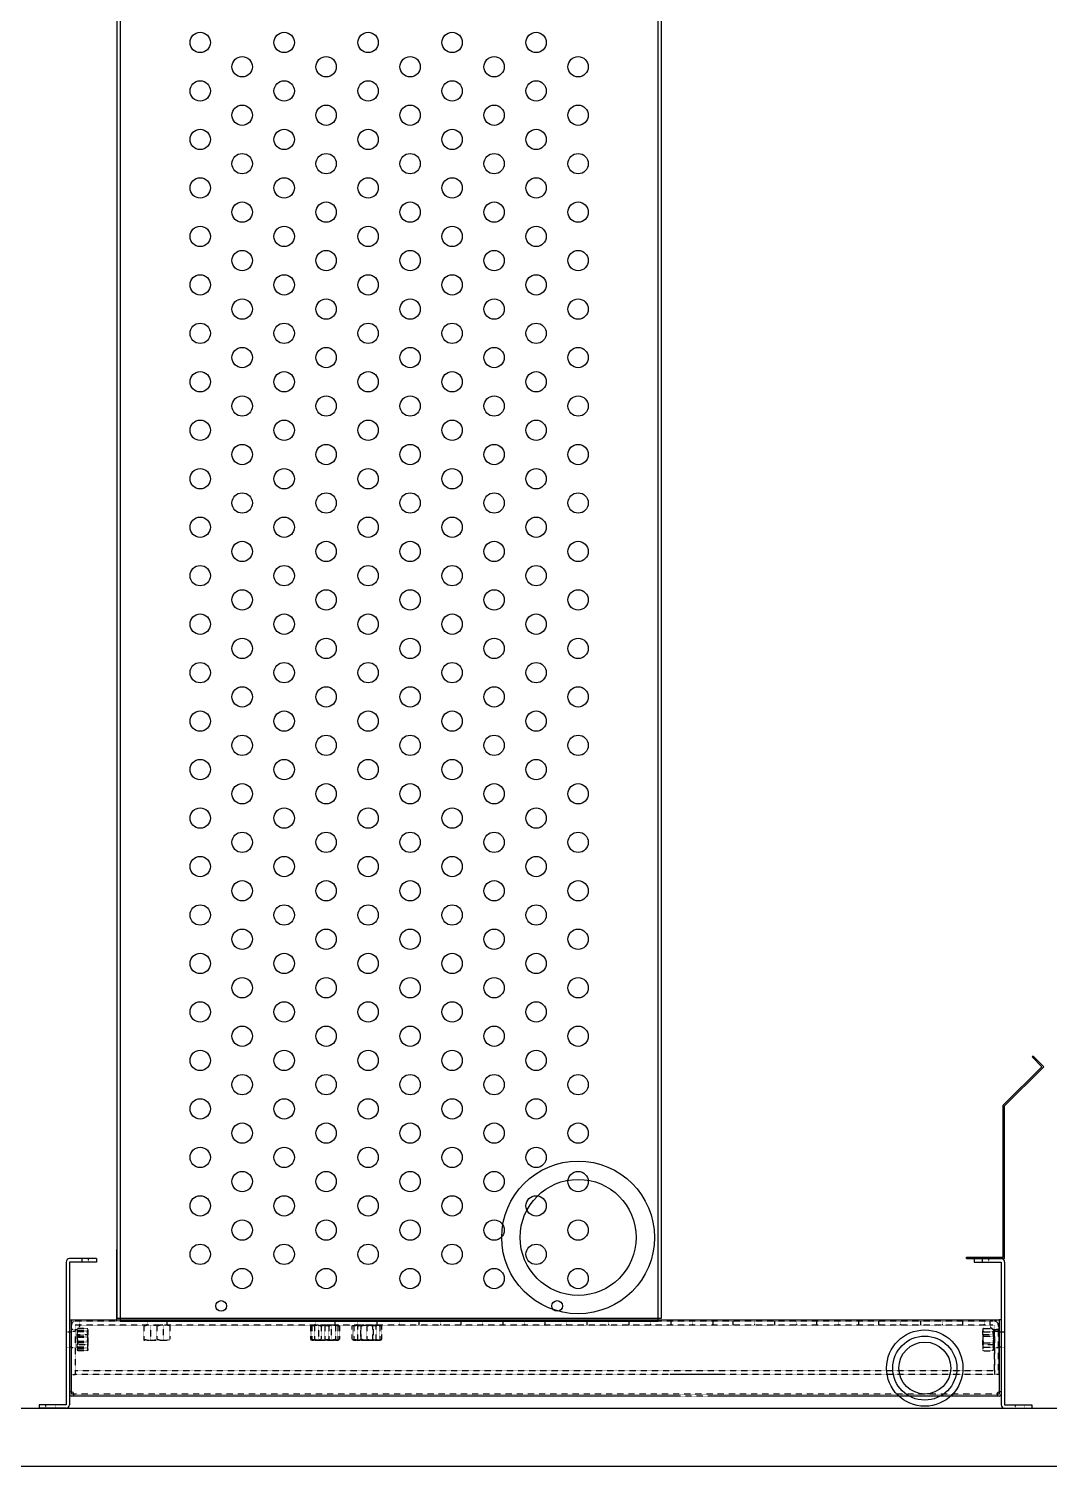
# Model space of a CAD drawing. Header units: millimetres. Extents: x -7350 to 21750, y -6100 to 14306.
# Drawn here: x 963 to 1632, y 12 to 954 of the extents above; entities that cross this region are included whole.
import ezdxf

# ---------------------------------------------------------------- set-up
doc = ezdxf.new("R2010")
doc.units = ezdxf.units.MM
doc.linetypes.add('HIDDEN2', pattern=[0.1875, 0.125, -0.0625])
for name, color, linetype in [('DrainPan', 7, 'Continuous'), ('M01014100154', 7, 'Continuous'), ('M01014287100', 7, 'Continuous'), ('M01014287284', 7, 'Continuous'), ('M01014287370', 7, 'Continuous'), ('M01014287370-M', 7, 'Continuous'), ('M01014743793', 7, 'Continuous'), ('M07029004506', 7, 'Continuous'), ('M07029004507', 7, 'Continuous'), ('McFrame', 7, 'Continuous'), ('McPipe', 7, 'Continuous')]:
    doc.layers.add(name, color=color, linetype=linetype)

# ---------------------------------------------------------------- blocks, each defined once
blk = doc.blocks.new('DRAINPAN_[650]_E')
blk.add_line((51, 57, 0), (51, 104, 0))
at = {"layer": 'M01014100154', "color": 7, "linetype": 'Continuous'}
for radius in [21, 17]:
    blk.add_circle((580, 26.3, 0), radius, dxfattribs=at)
at = {"layer": 'M01014287100', "color": 5, "linetype": 'HIDDEN2'}
for p, q in [((26.7, 57, 0), (23.7, 57, 0)), ((622.7, 57, 0), (26.7, 57, 0)), ((26.7, 54.5, 0), (26.7, 57, 0)), ((70.7, 54.5, 0), (70.7, 57, 0)), ((83.7, 57, 0), (83.7, 54.5, 0)), ((180.7, 54.5, 0), (180.7, 57, 0)), ((193.7, 57, 0), (193.7, 54.5, 0)), ((208.2, 54.5, 0), (208.2, 57, 0)), ((221.2, 57, 0), (221.2, 54.5, 0)), ((235.7, 54.5, 0), (235.7, 57, 0)), ((248.7, 57, 0), (248.7, 54.5, 0)), ((263.2, 54.5, 0), (263.2, 57, 0)), ((276.2, 57, 0), (276.2, 54.5, 0)), ((290.7, 54.5, 0), (290.7, 57, 0)), ((303.7, 57, 0), (303.7, 54.5, 0)), ((318.2, 54.5, 0), (318.2, 57, 0)), ((331.2, 57, 0), (331.2, 54.5, 0)), ((345.7, 54.5, 0), (345.7, 57, 0)), ((358.7, 57, 0), (358.7, 54.5, 0)), ((373.2, 54.5, 0), (373.2, 57, 0)), ((386.2, 57, 0), (386.2, 54.5, 0)), ((400.7, 54.5, 0), (400.7, 57, 0)), ((413.7, 57, 0), (413.7, 54.5, 0)), ((428.2, 54.5, 0), (428.2, 57, 0)), ((441.2, 54.5, 0), (441.2, 57, 0)), ((441.2, 57, 0), (441.2, 54.5, 0)), ((454.2, 57, 0), (454.2, 54.5, 0)), ((468.7, 54.5, 0), (468.7, 57, 0)), ((481.7, 57, 0), (481.7, 54.5, 0)), ((496.2, 54.5, 0), (496.2, 57, 0)), ((509.2, 57, 0), (509.2, 54.5, 0)), ((523.7, 54.5, 0), (523.7, 57, 0)), ((536.7, 54.5, 0), (536.7, 57, 0)), ((536.7, 57, 0), (536.7, 54.5, 0)), ((549.7, 57, 0), (549.7, 54.5, 0)), ((564.2, 54.5, 0), (564.2, 57, 0)), ((577.2, 57, 0), (577.2, 54.5, 0)), ((591.7, 54.5, 0), (591.7, 57, 0)), ((604.7, 57, 0), (604.7, 54.5, 0)), ((619.2, 54.5, 0), (619.2, 57, 0)), ((625.7, 57, 0), (622.7, 57, 0)), ((622.7, 57, 0), (622.7, 54.5, 0)), ((622.71, 54.5, 0), (622.71, 57, 0)), ((23.7, 51.5, 0), (21.2, 51.5, 0)), ((21.2, 50.5, 0), (23.7, 50.5, 0)), ((26.7, 54.5, 0), (23.7, 54.5, 0)), ((23.7, 54.5, 0), (23.7, 51.5, 0)), ((23.7, 51.5, 0), (23.7, 22, 0)), ((23.7, 51.5, 0), (23.7, 24.5, 0)), ((622.7, 54.5, 0), (26.7, 54.5, 0)), ((625.7, 54.5, 0), (622.7, 54.5, 0)), ((622.71, 54.5, 0), (622.71, 54.5, 0)), ((625.7, 54.5, 0), (625.7, 51.5, 0)), ((625.7, 22, 0), (625.7, 51.5, 0)), ((625.7, 51.5, 0), (625.7, 24.5, 0)), ((625.7, 51.5, 0), (628.2, 51.5, 0)), ((628.2, 51.5, 0), (625.7, 51.5, 0)), ((625.7, 51.5, 0), (625.7, 51.5, 0)), ((625.7, 50.5, 0), (628.2, 50.5, 0)), ((628.2, 51.5, 0), (628.2, 54.5, 0)), ((628.2, 22, 0), (628.2, 51.5, 0)), ((23.7, 39.5, 0), (21.2, 39.5, 0)), ((628.2, 39.5, 0), (625.7, 39.5, 0)), ((21.2, 22, 0), (23.7, 22, 0)), ((625.7, 24.5, 0), (23.7, 24.5, 0)), ((23.7, 22, 0), (23.7, 24.5, 0)), ((413.32, 22, 0), (23.7, 22, 0)), ((625.7, 22, 0), (446.68, 22, 0)), ((625.7, 24.5, 0), (625.7, 22, 0)), ((628.2, 22, 0), (625.7, 22, 0))]:
    blk.add_line(p, q, dxfattribs=at)
at = {"layer": 'M01014287100', "color": 7, "linetype": 'Continuous'}
for p, q in [((21.2, 51.5, 0), (21.2, 51.5, 0)), ((21.2, 22, 0), (21.2, 22, 0)), ((446.68, 22, 0), (413.32, 22, 0))]:
    blk.add_line(p, q, dxfattribs=at)
at = {"layer": 'M01014287100', "color": 5, "linetype": 'HIDDEN2'}
for centre, radius, start, end in [((23.7, 54.5, 0), 2.5, 90, 177.70893), ((625.7, 54.5, 0), 2.5, 0, 90), ((23.7, 54.5, 0), 3, 270, 0), ((23.7, 54.5, 0), 0.002, 90, 180), ((625.7, 54.5, 0), 3, 180, 270), ((625.71, 54.5, 0), 3, 180.0675, 269.9325), ((625.7, 54.5, 0), 0.002, 0, 90)]:
    blk.add_arc(centre, radius, start, end, dxfattribs=at)
at = {"layer": 'M01014287100', "color": 7, "linetype": 'Continuous'}
blk.add_arc((23.7, 54.5, 0), 2.5, 177.70893, 180, dxfattribs=at)
at = {"layer": 'M01014287284', "color": 7, "linetype": 'Continuous'}
for p, q in [((20, 58, 0), (21.2, 58, 0)), ((21.2, 58, 0), (628.8, 58, 0)), ((21.2, 10.7, 0), (21.2, 58, 0)), ((21.2, 10.7, 0), (21.2, 58, 0)), ((628.8, 58, 0), (628.8, 10.7, 0)), ((628.8, 58, 0), (628.8, 10.7, 0)), ((630, 58, 0), (628.8, 58, 0)), ((21.2, 10.7, 0), (20, 10.7, 0)), ((21.2, 9.2, 0), (21.2, 10.7, 0)), ((628.8, 10.7, 0), (628.8, 9.2, 0)), ((630, 10.7, 0), (628.8, 10.7, 0)), ((22.7, 9.2, 0), (21.2, 9.2, 0)), ((22.7, 8, 0), (21.2, 8, 0)), ((22.7, 8, 0), (22.7, 9.2, 0)), ((419.7, 8, 0), (22.7, 8, 0)), ((627.3, 8, 0), (440.3, 8, 0)), ((627.3, 9.2, 0), (627.3, 8, 0)), ((628.8, 9.2, 0), (627.3, 9.2, 0)), ((628.8, 8, 0), (627.3, 8, 0))]:
    blk.add_line(p, q, dxfattribs=at)
at = {"layer": 'M01014287284', "color": 5, "linetype": 'HIDDEN2'}
for p, q in [((20, 50, 0), (21.2, 50, 0)), ((628.8, 50, 0), (630, 50, 0)), ((21.2, 40, 0), (20, 40, 0)), ((630, 40, 0), (628.8, 40, 0)), ((627.3, 9.2, 0), (22.7, 9.2, 0)), ((440.3, 8, 0), (419.7, 8, 0))]:
    blk.add_line(p, q, dxfattribs=at)
at = {"layer": 'M01014287284', "color": 7, "linetype": 'Continuous'}
for centre, radius, start, end in [((21.2, 9.2, 0), 1.5, 0.1272, 89.8728), ((628.8, 9.2, 0), 1.5, 90, 180), ((21.2, 9.2, 0), 1.2, 180, 270), ((21.2, 9.2, 0), 0.002, 180, 270), ((628.8, 9.2, 0), 0.002, 270, 0), ((628.8, 9.2, 0), 1.2, 270, 0)]:
    blk.add_arc(centre, radius, start, end, dxfattribs=at)
at = {"layer": 'M01014287370', "color": 7, "linetype": 'Continuous'}
for p, q in [((612.3, 98, 0), (630, 98, 0)), ((612.3, 98, 0), (612.3, 95.7, 0)), ((612.3, 95.7, 0), (630, 95.7, 0)), ((630, 95.7, 0), (630, 2.3, 0)), ((632.3, 95.7, 0), (632.3, 2.3, 0)), ((632.3, 2.3, 0), (650, 2.3, 0)), ((632.3, 0, 0), (650, 0, 0)), ((650, 2.3, 0), (650, 0, 0))]:
    blk.add_line(p, q, dxfattribs=at)
at = {"layer": 'M01014287370', "color": 5, "linetype": 'HIDDEN2'}
for p, q in [((617.8, 95.7, 0), (617.8, 98, 0)), ((621.8, 98, 0), (621.8, 95.7, 0)), ((630, 50, 0), (632.3, 50, 0)), ((632.3, 40, 0), (630, 40, 0)), ((639.5, 0, 0), (639.5, 2.3, 0)), ((645.5, 2.3, 0), (645.5, 0, 0))]:
    blk.add_line(p, q, dxfattribs=at)
at = {"layer": 'M01014287370', "color": 7, "linetype": 'Continuous'}
for centre, radius, start, end in [((630, 95.7, 0), 2.3, 0, 90), ((630, 95.7, 0), 0.002, 0, 90), ((632.3, 2.3, 0), 2.3, 180, 270), ((632.3, 2.3, 0), 0.002, 180, 270)]:
    blk.add_arc(centre, radius, start, end, dxfattribs=at)
at = {"layer": 'M01014287370-M', "color": 7, "linetype": 'Continuous'}
for p, q in [((17.7, 95.7, 0), (17.7, 2.3, 0)), ((37.7, 98, 0), (20, 98, 0)), ((20, 95.7, 0), (20, 2.3, 0)), ((37.7, 95.7, 0), (20, 95.7, 0)), ((37.7, 98, 0), (37.7, 95.7, 0)), ((17.7, 2.3, 0), (0, 2.3, 0)), ((0, 2.3, 0), (0, 0, 0)), ((17.7, 0, 0), (0, 0, 0))]:
    blk.add_line(p, q, dxfattribs=at)
at = {"layer": 'M01014287370-M', "color": 5, "linetype": 'HIDDEN2'}
for p, q in [((28.2, 95.7, 0), (28.2, 98, 0)), ((32.2, 98, 0), (32.2, 95.7, 0)), ((17.7, 50, 0), (20, 50, 0)), ((20, 40, 0), (17.7, 40, 0)), ((4.5, 0, 0), (4.5, 2.3, 0)), ((10.5, 2.3, 0), (10.5, 0, 0))]:
    blk.add_line(p, q, dxfattribs=at)
at = {"layer": 'M01014287370-M', "color": 7, "linetype": 'Continuous'}
for centre, radius, start, end in [((20, 95.7, 0), 2.3, 90, 180), ((20, 95.7, 0), 0.002, 90, 180), ((17.7, 2.3, 0), 0.002, 270, 0), ((17.7, 2.3, 0), 2.3, 270, 0)]:
    blk.add_arc(centre, radius, start, end, dxfattribs=at)
at = {"layer": 'M07029004506', "color": 5, "linetype": 'HIDDEN2'}
for p, q in [((25, 51.07, 0), (25.42, 52.32, 0)), ((25.42, 52.04, 0), (25, 51.73, 0)), ((25, 51.78, 0), (25, 51.78, 0)), ((25, 51.73, 0), (25, 51.78, 0)), ((25, 51.09, 0), (25, 51.73, 0)), ((25, 51.09, 0), (25, 49.06, 0)), ((25, 51.09, 0), (25.42, 50.78, 0)), ((25.42, 50.78, 0), (25, 49.06, 0)), ((25, 50.64, 0), (25.42, 50.1, 0)), ((25.42, 50.1, 0), (25, 48.31, 0)), ((25, 45.47, 0), (25, 49.06, 0)), ((25.42, 47.22, 0), (25, 48.47, 0)), ((25, 48.4, 0), (32, 48.4, 0)), ((25.42, 46.26, 0), (25, 47.67, 0)), ((25, 45.43, 0), (25.42, 47.22, 0)), ((31.58, 52.32, 0), (25.42, 52.32, 0)), ((31.58, 52.04, 0), (25.42, 52.04, 0)), ((31.58, 50.78, 0), (25.42, 50.78, 0)), ((31.58, 50.1, 0), (25.42, 50.1, 0)), ((31.58, 47.22, 0), (25.42, 47.22, 0)), ((31.58, 52.32, 0), (32, 51.07, 0)), ((32, 51.73, 0), (31.58, 52.04, 0)), ((31.58, 50.78, 0), (32, 51.09, 0)), ((32, 49.06, 0), (31.58, 50.78, 0)), ((31.58, 50.1, 0), (32, 50.64, 0)), ((32, 48.31, 0), (31.58, 50.1, 0)), ((32, 48.47, 0), (31.58, 47.22, 0)), ((32, 47.67, 0), (31.58, 46.26, 0)), ((31.58, 47.22, 0), (32, 45.43, 0)), ((32, 51.73, 0), (32, 51.78, 0)), ((32, 51.78, 0), (32, 51.78, 0)), ((32, 51.09, 0), (32, 51.73, 0)), ((32, 51.09, 0), (32, 49.06, 0)), ((32, 45.47, 0), (32, 49.06, 0)), ((618, 51.07, 0), (618.43, 52.32, 0)), ((618, 51.78, 0), (618, 50.64, 0)), ((618, 51.78, 0), (618, 51.78, 0)), ((618, 48.31, 0), (618, 50.64, 0)), ((618, 50.64, 0), (618.43, 50.1, 0)), ((618.43, 50.1, 0), (618, 48.31, 0)), ((618.43, 47.22, 0), (618, 48.47, 0)), ((618, 48.4, 0), (625, 48.4, 0)), ((618, 48.31, 0), (618, 44.57, 0)), ((618, 45.43, 0), (618.43, 47.22, 0)), ((618.43, 52.32, 0), (624.58, 52.32, 0)), ((618.43, 50.1, 0), (624.58, 50.1, 0)), ((618.43, 47.22, 0), (624.58, 47.22, 0)), ((624.58, 52.32, 0), (625, 51.07, 0)), ((624.58, 50.1, 0), (625, 50.64, 0)), ((625, 48.31, 0), (624.58, 50.1, 0)), ((625, 48.47, 0), (624.58, 47.22, 0)), ((624.58, 47.22, 0), (625, 45.43, 0)), ((625, 51.78, 0), (625, 50.64, 0)), ((625, 51.78, 0), (625, 51.78, 0)), ((625, 48.31, 0), (625, 50.64, 0)), ((625, 48.31, 0), (625, 44.57, 0)), ((25, 44.53, 0), (25.42, 46.26, 0)), ((25, 45.47, 0), (25.42, 43.74, 0)), ((25, 45.47, 0), (25, 42.33, 0)), ((25, 44.57, 0), (25.42, 42.78, 0)), ((25.42, 42.78, 0), (25, 41.53, 0)), ((25, 39.38, 0), (25, 42.33, 0)), ((25.42, 39.9, 0), (25, 41.69, 0)), ((32, 41.6, 0), (25, 41.6, 0)), ((25.42, 39.22, 0), (25, 40.94, 0)), ((25, 39.38, 0), (25, 38.27, 0)), ((25, 39.38, 0), (25.42, 37.96, 0)), ((25, 38.91, 0), (25.42, 39.22, 0)), ((25, 38.93, 0), (25.42, 37.68, 0)), ((25.42, 37.96, 0), (25, 38.27, 0)), ((25, 38.27, 0), (25, 38.22, 0)), ((25.42, 37.68, 0), (25.02, 38.2, 0)), ((31.58, 46.26, 0), (25.42, 46.26, 0)), ((31.58, 43.74, 0), (25.42, 43.74, 0)), ((31.58, 42.78, 0), (25.42, 42.78, 0)), ((31.58, 39.9, 0), (25.42, 39.9, 0)), ((31.58, 39.22, 0), (25.42, 39.22, 0)), ((31.58, 37.96, 0), (25.42, 37.96, 0)), ((31.58, 37.68, 0), (25.42, 37.68, 0)), ((31.58, 46.26, 0), (32, 44.53, 0)), ((31.58, 43.74, 0), (32, 45.47, 0)), ((31.58, 42.78, 0), (32, 44.57, 0)), ((32, 41.53, 0), (31.58, 42.78, 0)), ((32, 41.69, 0), (31.58, 39.9, 0)), ((32, 40.94, 0), (31.58, 39.22, 0)), ((31.58, 37.96, 0), (32, 39.38, 0)), ((31.58, 39.22, 0), (32, 38.91, 0)), ((31.58, 37.68, 0), (32, 38.93, 0)), ((32, 38.27, 0), (31.58, 37.96, 0)), ((31.98, 38.2, 0), (31.58, 37.68, 0)), ((32, 45.47, 0), (32, 42.33, 0)), ((32, 39.38, 0), (32, 42.33, 0)), ((32, 39.38, 0), (32, 38.27, 0)), ((32, 38.27, 0), (32, 38.22, 0)), ((618, 44.57, 0), (618.43, 42.78, 0)), ((618, 41.53, 0), (618, 44.57, 0)), ((618.43, 42.78, 0), (618, 41.53, 0)), ((618.43, 39.9, 0), (618, 41.69, 0)), ((625, 41.6, 0), (618, 41.6, 0)), ((618, 41.53, 0), (618, 38.93, 0)), ((618, 38.93, 0), (618.43, 37.68, 0)), ((618, 38.22, 0), (618, 38.93, 0)), ((618.43, 37.68, 0), (618.03, 38.2, 0)), ((618.43, 42.78, 0), (624.58, 42.78, 0)), ((618.43, 39.9, 0), (624.58, 39.9, 0)), ((618.43, 37.68, 0), (624.58, 37.68, 0)), ((624.58, 42.78, 0), (625, 44.57, 0)), ((625, 41.53, 0), (624.58, 42.78, 0)), ((625, 41.69, 0), (624.58, 39.9, 0)), ((624.58, 37.68, 0), (625, 38.93, 0)), ((624.98, 38.2, 0), (624.58, 37.68, 0)), ((625, 41.53, 0), (625, 44.57, 0)), ((625, 41.53, 0), (625, 38.93, 0)), ((625, 38.22, 0), (625, 38.93, 0))]:
    blk.add_line(p, q, dxfattribs=at)
for centre, radius, start, end in [((27.24, 50.47, 0), 2.59, 134.59939, 149.84736), ((34.63, 48.53, 0), 9.86, 159.13324, 167.72228), ((29.76, 50.47, 0), 2.59, 30.15264, 45.40061), ((22.37, 48.53, 0), 9.86, 12.27772, 20.86676), ((620.24, 50.47, 0), 2.59, 134.59939, 149.84736), ((622.76, 50.47, 0), 2.59, 30.15264, 45.40061), ((34.63, 40.23, 0), 9.86, 159.13324, 167.72228), ((27.24, 38.06, 0), 2.59, 134.59939, 149.84736), ((22.37, 40.23, 0), 9.86, 12.27772, 20.86676), ((29.76, 38.06, 0), 2.59, 30.15264, 45.40061), ((620.24, 38.06, 0), 2.59, 134.59939, 149.84736), ((622.76, 38.06, 0), 2.59, 30.15264, 45.40061)]:
    blk.add_arc(centre, radius, start, end, dxfattribs=at)
at = {"layer": 'M07029004507', "color": 5, "linetype": 'HIDDEN2'}
for p, q in [((68.7, 54.5, 0), (68.7, 53.74, 0)), ((68.7, 53.74, 0), (68.7, 45.26, 0)), ((73.2, 44.5, 0), (73.2, 54.5, 0)), ((77.2, 53.74, 0), (77.2, 45.26, 0)), ((81.2, 54.5, 0), (81.2, 44.5, 0)), ((85.7, 53.74, 0), (85.7, 54.5, 0)), ((85.7, 53.74, 0), (85.7, 45.26, 0)), ((177.72, 53.74, 0), (177.72, 45.26, 0)), ((178.4, 54.33, 0), (178.7, 54.5, 0)), ((178.7, 54.5, 0), (178.7, 53.74, 0)), ((178.7, 53.74, 0), (178.7, 45.26, 0)), ((180.26, 53.74, 0), (180.26, 45.26, 0)), ((183.2, 44.5, 0), (183.2, 54.5, 0)), ((184.67, 53.74, 0), (184.67, 45.26, 0)), ((187.2, 53.74, 0), (187.2, 45.26, 0)), ((189.73, 53.74, 0), (189.73, 45.26, 0)), ((191.2, 54.5, 0), (191.2, 44.5, 0)), ((194.14, 53.74, 0), (194.14, 45.26, 0)), ((195.7, 53.74, 0), (195.7, 54.5, 0)), ((195.7, 54.5, 0), (196, 54.33, 0)), ((195.7, 53.74, 0), (195.7, 45.26, 0)), ((196.68, 53.74, 0), (196.68, 45.26, 0)), ((204.97, 45.26, 0), (204.97, 53.74, 0)), ((205.5, 54.09, 0), (206.2, 54.5, 0)), ((206.2, 54.5, 0), (206.2, 53.74, 0)), ((206.2, 53.74, 0), (206.2, 45.26, 0)), ((208.73, 45.26, 0), (208.73, 53.74, 0)), ((210.7, 44.5, 0), (210.7, 54.5, 0)), ((210.94, 45.26, 0), (210.94, 53.74, 0)), ((214.7, 53.74, 0), (214.7, 45.26, 0)), ((218.46, 45.26, 0), (218.46, 53.74, 0)), ((218.7, 54.5, 0), (218.7, 44.5, 0)), ((220.67, 45.26, 0), (220.67, 53.74, 0)), ((223.2, 53.74, 0), (223.2, 54.5, 0)), ((223.2, 54.5, 0), (223.91, 54.09, 0)), ((223.2, 53.74, 0), (223.2, 45.26, 0)), ((224.43, 45.26, 0), (224.43, 53.74, 0)), ((68.7, 45.26, 0), (68.7, 44.5, 0)), ((68.7, 44.5, 0), (85.7, 44.5, 0)), ((85.7, 44.5, 0), (85.7, 45.26, 0)), ((178.7, 44.5, 0), (178.39, 44.68, 0)), ((178.7, 45.26, 0), (178.7, 44.5, 0)), ((178.7, 44.5, 0), (193.21, 44.5, 0)), ((195.7, 44.5, 0), (193.21, 44.5, 0)), ((195.7, 44.5, 0), (195.7, 45.26, 0)), ((196.01, 44.68, 0), (195.7, 44.5, 0)), ((206.2, 44.5, 0), (205.5, 44.91, 0)), ((206.2, 45.26, 0), (206.2, 44.5, 0)), ((222.55, 44.5, 0), (206.2, 44.5, 0)), ((222.55, 44.5, 0), (223.2, 44.5, 0)), ((223.2, 44.5, 0), (223.2, 45.26, 0)), ((223.91, 44.91, 0), (223.2, 44.5, 0))]:
    blk.add_line(p, q, dxfattribs=at)
for centre, radius, start, end in [((72.95, 42.22, 0), 12.28, 69.7534, 110.24492), ((81.45, 42.22, 0), 12.28, 69.75504, 110.24664), ((181.27, 45.82, 0), 8.68, 90.51896, 114.14825), ((178.99, 53.06, 0), 1.44, 28.22385, 151.77051), ((182.95, 42.22, 0), 12.28, 69.7534, 110.24492), ((184.99, 39.32, 0), 15.18, 71.80846, 108.19305), ((180.9, 44.83, 0), 9.68, 67.08567, 88.24713), ((189.41, 39.32, 0), 15.18, 71.80695, 108.19154), ((191.45, 42.22, 0), 12.28, 69.75504, 110.24664), ((193.29, 45.82, 0), 8.68, 90.51896, 114.14825), ((192.91, 44.83, 0), 9.68, 67.08567, 88.24713), ((195.41, 53.06, 0), 1.44, 65.11564, 151.77615), ((195.41, 53.06, 0), 1.44, 28.22949, 65.11564), ((207.95, 48.24, 0), 6.26, 61.48615, 118.51146), ((207.16, 51.01, 0), 3.5, 118.44151, 128.82664), ((207.16, 51.01, 0), 3.5, 95.15978, 118.44151), ((210.45, 42.22, 0), 12.28, 69.7534, 110.24492), ((206.76, 51.59, 0), 2.92, 47.65696, 88.35663), ((213.59, 38.52, 0), 15.98, 72.27144, 107.72709), ((215.81, 38.52, 0), 15.98, 72.27291, 107.72856), ((218.95, 42.22, 0), 12.28, 69.75504, 110.24664), ((221.45, 48.24, 0), 6.26, 61.48854, 118.51385), ((222.87, 51.01, 0), 3.5, 95.15978, 128.82664), ((222.47, 51.59, 0), 2.92, 47.65696, 88.35663), ((72.95, 56.78, 0), 12.28, 249.75504, 290.24664), ((81.45, 56.78, 0), 12.28, 249.7534, 290.24492), ((178.99, 45.94, 0), 1.44, 208.22914, 331.7765), ((181.27, 53.18, 0), 8.68, 245.85175, 269.48104), ((182.95, 56.78, 0), 12.28, 249.75504, 290.24664), ((184.99, 59.68, 0), 15.18, 251.80699, 288.1915), ((180.9, 54.17, 0), 9.68, 271.75287, 292.91433), ((189.41, 59.68, 0), 15.18, 251.8085, 288.19301), ((191.45, 56.78, 0), 12.28, 249.7534, 290.24492), ((193.29, 53.18, 0), 8.68, 245.85175, 269.48104), ((192.91, 54.17, 0), 9.68, 271.75287, 292.91433), ((195.41, 45.94, 0), 1.44, 208.2235, 295.23283), ((195.41, 45.94, 0), 1.44, 295.23283, 331.77086), ((207.95, 50.76, 0), 6.26, 241.48846, 298.51393), ((207.16, 47.99, 0), 3.5, 231.17336, 241.55933), ((207.16, 47.99, 0), 3.5, 241.55933, 264.84022), ((210.45, 56.78, 0), 12.28, 249.75504, 290.24664), ((206.76, 47.41, 0), 2.92, 271.64337, 312.34304), ((213.59, 60.48, 0), 15.98, 252.27294, 287.72852), ((215.81, 60.48, 0), 15.98, 252.27148, 287.72706), ((218.95, 56.78, 0), 12.28, 249.7534, 290.24492), ((221.45, 50.76, 0), 6.26, 241.48607, 298.51154), ((222.87, 47.99, 0), 3.5, 231.17336, 264.84022), ((222.47, 47.41, 0), 2.92, 271.64337, 312.34304)]:
    blk.add_arc(centre, radius, start, end, dxfattribs=at)
blk = doc.blocks.new('BreakWater100')
for p, q in [((43.7, 132.71), (42.92, 132.08)), ((42.92, 132.08), (49.29, 125.71)), ((43.7, 132.71), (50.7, 125.7)), ((50.71, 125.71), (50, 125))]:
    blk.add_line(p, q)
at = {"layer": 'M01014743793', "color": 7, "linetype": 'Continuous'}
for p, q in [((24, 100.41), (49.29, 125.71)), ((25, 100), (50, 125)), ((24, 1), (24, 100.41)), ((25, 0), (25, 100)), ((0, 1), (24, 1)), ((0, 0), (0, 1)), ((0, 0), (25, 0))]:
    blk.add_line(p, q, dxfattribs=at)
blk = doc.blocks.new('M01014289623')
for p, q in [((0, 990.5, 0), (0, 2, 0)), ((2, 992.5, 0), (2, 0, 0)), ((354.5, 0, 0), (354.5, 992.5, 0)), ((356.5, 2, 0), (356.5, 990.5, 0)), ((0, 2, 0), (356.5, 2, 0)), ((2, 0, 0), (354.5, 0, 0))]:
    blk.add_line(p, q)
for centre, radius in [((54.5, 837.5625, 0), 6.66), ((109.5, 837.5625, 0), 6.66), ((164.5, 837.5625, 0), 6.66), ((219.5, 837.5625, 0), 6.66), ((274.5, 837.5625, 0), 6.66), ((82, 821.6875, 0), 6.66), ((137, 821.6875, 0), 6.66), ((192, 821.6875, 0), 6.66), ((247, 821.6875, 0), 6.66), ((302, 821.6875, 0), 6.66), ((54.5, 805.8125, 0), 6.66), ((109.5, 805.8125, 0), 6.66), ((164.5, 805.8125, 0), 6.66), ((219.5, 805.8125, 0), 6.66), ((274.5, 805.8125, 0), 6.66), ((82, 789.9375, 0), 6.66), ((137, 789.9375, 0), 6.66), ((192, 789.9375, 0), 6.66), ((247, 789.9375, 0), 6.66), ((302, 789.9375, 0), 6.66), ((54.5, 774.0625, 0), 6.66), ((109.5, 774.0625, 0), 6.66), ((164.5, 774.0625, 0), 6.66), ((219.5, 774.0625, 0), 6.66), ((274.5, 774.0625, 0), 6.66), ((82, 758.1875, 0), 6.66), ((137, 758.1875, 0), 6.66), ((192, 758.1875, 0), 6.66), ((247, 758.1875, 0), 6.66), ((302, 758.1875, 0), 6.66), ((54.5, 742.3125, 0), 6.66), ((109.5, 742.3125, 0), 6.66), ((164.5, 742.3125, 0), 6.66), ((219.5, 742.3125, 0), 6.66), ((274.5, 742.3125, 0), 6.66), ((82, 726.4375, 0), 6.66), ((137, 726.4375, 0), 6.66), ((192, 726.4375, 0), 6.66), ((247, 726.4375, 0), 6.66), ((302, 726.4375, 0), 6.66), ((54.5, 710.5625, 0), 6.66), ((109.5, 710.5625, 0), 6.66), ((164.5, 710.5625, 0), 6.66), ((219.5, 710.5625, 0), 6.66), ((274.5, 710.5625, 0), 6.66), ((82, 694.6875, 0), 6.66), ((137, 694.6875, 0), 6.66), ((192, 694.6875, 0), 6.66), ((247, 694.6875, 0), 6.66), ((302, 694.6875, 0), 6.66), ((54.5, 678.8125, 0), 6.66), ((109.5, 678.8125, 0), 6.66), ((164.5, 678.8125, 0), 6.66), ((219.5, 678.8125, 0), 6.66), ((274.5, 678.8125, 0), 6.66), ((82, 662.9375, 0), 6.66), ((137, 662.9375, 0), 6.66), ((192, 662.9375, 0), 6.66), ((247, 662.9375, 0), 6.66), ((302, 662.9375, 0), 6.66), ((54.5, 647.0625, 0), 6.66), ((109.5, 647.0625, 0), 6.66), ((164.5, 647.0625, 0), 6.66), ((219.5, 647.0625, 0), 6.66), ((274.5, 647.0625, 0), 6.66), ((82, 631.1875, 0), 6.66), ((137, 631.1875, 0), 6.66), ((192, 631.1875, 0), 6.66), ((247, 631.1875, 0), 6.66), ((302, 631.1875, 0), 6.66), ((54.5, 615.3125, 0), 6.66), ((109.5, 615.3125, 0), 6.66), ((164.5, 615.3125, 0), 6.66), ((219.5, 615.3125, 0), 6.66), ((274.5, 615.3125, 0), 6.66), ((82, 599.4375, 0), 6.66), ((137, 599.4375, 0), 6.66), ((192, 599.4375, 0), 6.66), ((247, 599.4375, 0), 6.66), ((302, 599.4375, 0), 6.66), ((54.5, 583.5625, 0), 6.66), ((109.5, 583.5625, 0), 6.66), ((164.5, 583.5625, 0), 6.66), ((219.5, 583.5625, 0), 6.66), ((274.5, 583.5625, 0), 6.66), ((82, 567.6875, 0), 6.66), ((137, 567.6875, 0), 6.66), ((192, 567.6875, 0), 6.66), ((247, 567.6875, 0), 6.66), ((302, 567.6875, 0), 6.66), ((54.5, 551.8125, 0), 6.66), ((109.5, 551.8125, 0), 6.66), ((164.5, 551.8125, 0), 6.66), ((219.5, 551.8125, 0), 6.66), ((274.5, 551.8125, 0), 6.66), ((82, 535.9375, 0), 6.66), ((137, 535.9375, 0), 6.66), ((192, 535.9375, 0), 6.66), ((247, 535.9375, 0), 6.66), ((302, 535.9375, 0), 6.66), ((54.5, 520.0625, 0), 6.66), ((109.5, 520.0625, 0), 6.66), ((164.5, 520.0625, 0), 6.66), ((219.5, 520.0625, 0), 6.66), ((274.5, 520.0625, 0), 6.66), ((82, 504.1875, 0), 6.66), ((137, 504.1875, 0), 6.66), ((192, 504.1875, 0), 6.66), ((247, 504.1875, 0), 6.66), ((302, 504.1875, 0), 6.66), ((54.5, 488.3125, 0), 6.66), ((109.5, 488.3125, 0), 6.66), ((164.5, 488.3125, 0), 6.66), ((219.5, 488.3125, 0), 6.66), ((274.5, 488.3125, 0), 6.66), ((82, 472.4375, 0), 6.66), ((137, 472.4375, 0), 6.66), ((192, 472.4375, 0), 6.66), ((247, 472.4375, 0), 6.66), ((302, 472.4375, 0), 6.66), ((54.5, 456.5625, 0), 6.66), ((109.5, 456.5625, 0), 6.66), ((164.5, 456.5625, 0), 6.66), ((219.5, 456.5625, 0), 6.66), ((274.5, 456.5625, 0), 6.66), ((82, 440.6875, 0), 6.66), ((137, 440.6875, 0), 6.66), ((192, 440.6875, 0), 6.66), ((247, 440.6875, 0), 6.66), ((302, 440.6875, 0), 6.66), ((54.5, 424.8125, 0), 6.66), ((109.5, 424.8125, 0), 6.66), ((164.5, 424.8125, 0), 6.66), ((219.5, 424.8125, 0), 6.66), ((274.5, 424.8125, 0), 6.66), ((82, 408.9375, 0), 6.66), ((137, 408.9375, 0), 6.66), ((192, 408.9375, 0), 6.66), ((247, 408.9375, 0), 6.66), ((302, 408.9375, 0), 6.66), ((54.5, 393.0625, 0), 6.66), ((109.5, 393.0625, 0), 6.66), ((164.5, 393.0625, 0), 6.66), ((219.5, 393.0625, 0), 6.66), ((274.5, 393.0625, 0), 6.66), ((82, 377.1875, 0), 6.66), ((137, 377.1875, 0), 6.66), ((192, 377.1875, 0), 6.66), ((247, 377.1875, 0), 6.66), ((302, 377.1875, 0), 6.66), ((54.5, 361.3125, 0), 6.66), ((109.5, 361.3125, 0), 6.66), ((164.5, 361.3125, 0), 6.66), ((219.5, 361.3125, 0), 6.66), ((274.5, 361.3125, 0), 6.66), ((82, 345.4375, 0), 6.66), ((137, 345.4375, 0), 6.66), ((192, 345.4375, 0), 6.66), ((247, 345.4375, 0), 6.66), ((302, 345.4375, 0), 6.66), ((54.5, 329.5625, 0), 6.66), ((109.5, 329.5625, 0), 6.66), ((164.5, 329.5625, 0), 6.66), ((219.5, 329.5625, 0), 6.66), ((274.5, 329.5625, 0), 6.66), ((82, 313.6875, 0), 6.66), ((137, 313.6875, 0), 6.66), ((192, 313.6875, 0), 6.66), ((247, 313.6875, 0), 6.66), ((302, 313.6875, 0), 6.66), ((54.5, 297.8125, 0), 6.66), ((109.5, 297.8125, 0), 6.66), ((164.5, 297.8125, 0), 6.66), ((219.5, 297.8125, 0), 6.66), ((274.5, 297.8125, 0), 6.66), ((82, 281.9375, 0), 6.66), ((137, 281.9375, 0), 6.66), ((192, 281.9375, 0), 6.66), ((247, 281.9375, 0), 6.66), ((302, 281.9375, 0), 6.66), ((54.5, 266.0625, 0), 6.66), ((109.5, 266.0625, 0), 6.66), ((164.5, 266.0625, 0), 6.66), ((219.5, 266.0625, 0), 6.66), ((274.5, 266.0625, 0), 6.66), ((82, 250.1875, 0), 6.66), ((137, 250.1875, 0), 6.66), ((192, 250.1875, 0), 6.66), ((247, 250.1875, 0), 6.66), ((302, 250.1875, 0), 6.66), ((54.5, 234.3125, 0), 6.66), ((109.5, 234.3125, 0), 6.66), ((164.5, 234.3125, 0), 6.66), ((219.5, 234.3125, 0), 6.66), ((274.5, 234.3125, 0), 6.66), ((82, 218.4375, 0), 6.66), ((137, 218.4375, 0), 6.66), ((192, 218.4375, 0), 6.66), ((247, 218.4375, 0), 6.66), ((302, 218.4375, 0), 6.66), ((54.5, 202.5625, 0), 6.66), ((109.5, 202.5625, 0), 6.66), ((164.5, 202.5625, 0), 6.66), ((219.5, 202.5625, 0), 6.66), ((274.5, 202.5625, 0), 6.66), ((82, 186.6875, 0), 6.66), ((137, 186.6875, 0), 6.66), ((192, 186.6875, 0), 6.66), ((247, 186.6875, 0), 6.66), ((302, 186.6875, 0), 6.66), ((54.5, 170.8125, 0), 6.66), ((109.5, 170.8125, 0), 6.66), ((164.5, 170.8125, 0), 6.66), ((219.5, 170.8125, 0), 6.66), ((274.5, 170.8125, 0), 6.66), ((82, 154.9375, 0), 6.66), ((137, 154.9375, 0), 6.66), ((192, 154.9375, 0), 6.66), ((247, 154.9375, 0), 6.66), ((302, 154.9375, 0), 6.66), ((54.5, 139.0625, 0), 6.66), ((109.5, 139.0625, 0), 6.66), ((164.5, 139.0625, 0), 6.66), ((219.5, 139.0625, 0), 6.66), ((274.5, 139.0625, 0), 6.66), ((82, 123.1875, 0), 6.66), ((137, 123.1875, 0), 6.66), ((192, 123.1875, 0), 6.66), ((247, 123.1875, 0), 6.66), ((302, 123.1875, 0), 6.66), ((54.5, 107.3125, 0), 6.66), ((109.5, 107.3125, 0), 6.66), ((164.5, 107.3125, 0), 6.66), ((219.5, 107.3125, 0), 6.66), ((274.5, 107.3125, 0), 6.66), ((82, 91.4375, 0), 6.66), ((137, 91.4375, 0), 6.66), ((192, 91.4375, 0), 6.66), ((247, 91.4375, 0), 6.66), ((302, 91.4375, 0), 6.66), ((54.5, 75.5625, 0), 6.66), ((109.5, 75.5625, 0), 6.66), ((164.5, 75.5625, 0), 6.66), ((219.5, 75.5625, 0), 6.66), ((274.5, 75.5625, 0), 6.66), ((82, 59.6875, 0), 6.66), ((137, 59.6875, 0), 6.66), ((192, 59.6875, 0), 6.66), ((247, 59.6875, 0), 6.66), ((302, 59.6875, 0), 6.66), ((54.5, 43.8125, 0), 6.66), ((109.5, 43.8125, 0), 6.66), ((164.5, 43.8125, 0), 6.66), ((219.5, 43.8125, 0), 6.66), ((274.5, 43.8125, 0), 6.66), ((82, 27.9375, 0), 6.66), ((137, 27.9375, 0), 6.66), ((192, 27.9375, 0), 6.66), ((247, 27.9375, 0), 6.66), ((302, 27.9375, 0), 6.66), ((68.25, 10, 0), 3.5), ((288.25, 10, 0), 3.5)]:
    blk.add_circle(centre, radius)

msp = doc.modelspace()

# ---------------------------------------------------------------- linework, layer by layer
for centre, radius in [((1323, 161.9), 38), ((1550, 76.3), 21)]:
    msp.add_circle(centre, radius)
at = {"layer": 'McFrame', "color": 5}
msp.add_line((12, 50), (2112, 50), dxfattribs=at)
at = {"layer": 'McFrame'}
msp.add_lwpolyline([(0, 12), (2112, 12), (2112, 2098), (0, 2098)], close=True, dxfattribs=at)
at = {"layer": 'McPipe'}
for centre, radius in [((1323, 161.9), 50), ((1550, 76.3), 25)]:
    msp.add_circle(centre, radius, dxfattribs=at)

# ---------------------------------------------------------------- block references
for name, p in [('M01014289623', (1021, 107)), ('BreakWater100', (1577.3, 148))]:
    msp.add_blockref(name, p)
at = {"layer": 'DrainPan'}
msp.add_blockref('DRAINPAN_[650]_E', (970, 50), dxfattribs=at)

doc.saveas('drawing.dxf')
